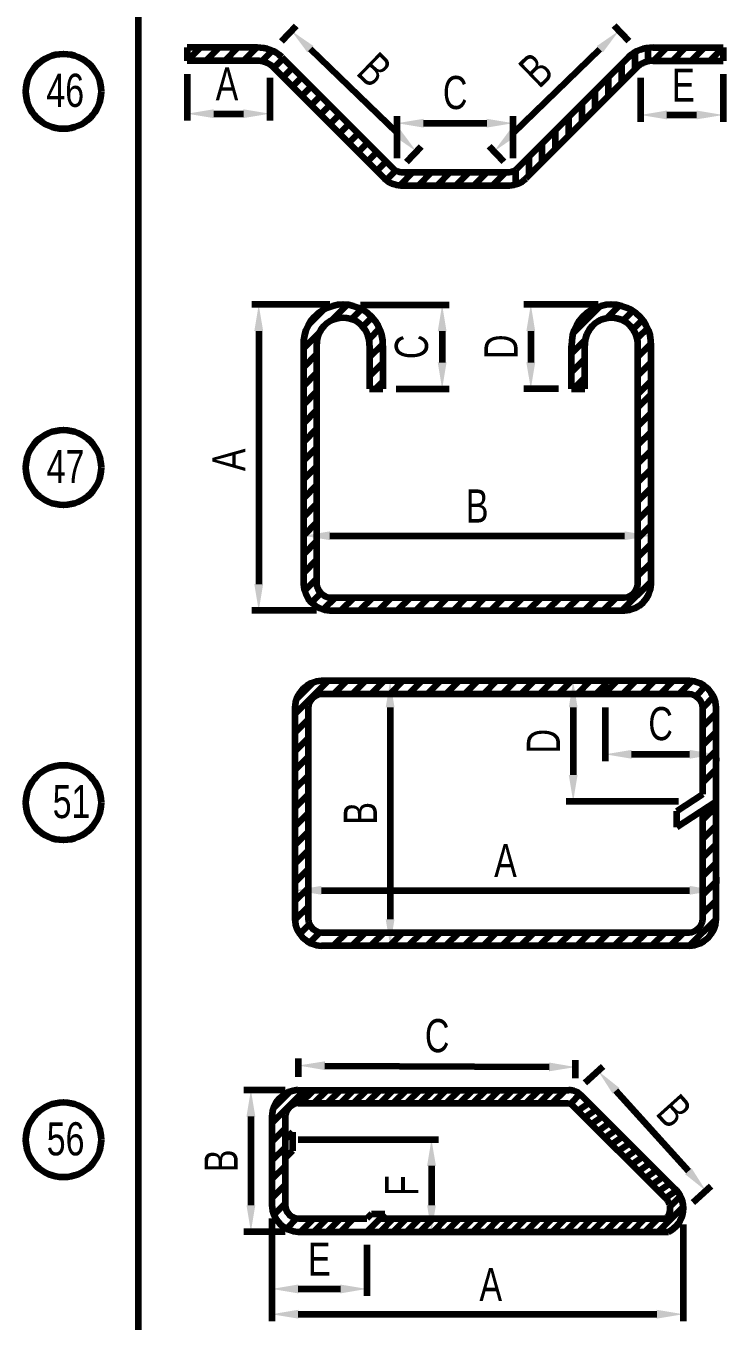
# Model space of a CAD drawing. Header units: millimetres. Extents: x 87961 to 634375, y 789523 to 1897921.
# Drawn here: x 103249 to 104565, y 1042629 to 1045076 of the extents above; entities that cross this region are included whole.
import ezdxf

# ---------------------------------------------------------------- set-up
doc = ezdxf.new("R2010")
doc.units = ezdxf.units.MM
doc.header["$LTSCALE"] = 30
doc.layers.add('DDIMS', color=2, linetype='Continuous', lineweight=100)
doc.layers.add('Shape code 1', color=7, linetype='Continuous', lineweight=211)
doc.styles.add('DM25', font='swisscl.ttf', dxfattribs={"height": 62.5})
doc.dimstyles.new('DM25', dxfattribs={"dimtxt": 62.5, "dimasz": 50, "dimexe": 13, "dimexo": 25, "dimgap": 25, "dimtad": 1, "dimdec": 0, "dimzin": 0, "dimdsep": 46, "dimtxsty": 'DM25', "dimcen": 25, "dimclrd": 3, "dimclre": 3, "dimclrt": 1, "dimadec": 0, "dimazin": 0, "dimtfac": 0.02, "dimtdec": 0, "dimtmove": 0, "dimatfit": 3, "dimfxl": 0, "dimtolj": 1, "dimtzin": 0, "dimlwd": -1, "dimlwe": -1, "dimarcsym": 0})

# ---------------------------------------------------------------- blocks, each defined once
blk = doc.blocks.new('*D260')
at = {"layer": 'DDIMS', "color": 3, "transparency": 16777216}
for p, q in [((103911.6, 1043838.5), (103923.6, 1043838.5)), ((103936.6, 1043788.5), (103936.6, 1043388.5)), ((103911.6, 1043338.5), (103923.6, 1043338.5))]:
    blk.add_line(p, q, dxfattribs=at)
for points in [[(103928.3, 1043788.5), (103944.9, 1043788.5), (103936.6, 1043838.5)], [(103928.3, 1043388.5), (103944.9, 1043388.5), (103936.6, 1043338.5)]]:
    blk.add_solid(points, dxfattribs=at)
at = {"layer": 'Defpoints', "color": 0, "transparency": 16777216}
for p in [(103936.6, 1043838.5), (103936.6, 1043338.5), (103936.6, 1043338.5)]:
    blk.add_point(p, dxfattribs=at)
at = {"layer": 'DDIMS', "color": 1, "transparency": 16777216, "insert": (103880.4, 1043588.5), "char_height": 62.5, "width": 61.24, "attachment_point": 5, "rotation": 90, "style": 'DM25'}
blk.add_mtext('\\A1;B', dxfattribs=at)
blk = doc.blocks.new('*D275')
at = {"layer": 'DDIMS', "color": 3, "transparency": 16777216}
for p, q in [((103553.7, 1044985), (103553.7, 1044897)), ((103709.6, 1044977.8), (103709.6, 1044897)), ((103603.7, 1044910), (103659.6, 1044910))]:
    blk.add_line(p, q, dxfattribs=at)
for points in [[(103603.7, 1044918.4), (103603.7, 1044901.7), (103553.7, 1044910)], [(103659.6, 1044918.4), (103659.6, 1044901.7), (103709.6, 1044910)]]:
    blk.add_solid(points, dxfattribs=at)
at = {"layer": 'Defpoints', "color": 0, "transparency": 16777216}
for p in [(103553.7, 1045010), (103709.6, 1045002.8), (103709.6, 1044910)]:
    blk.add_point(p, dxfattribs=at)
at = {"layer": 'DDIMS', "color": 1, "transparency": 16777216, "insert": (103628.7, 1044966.3), "char_height": 62.5, "attachment_point": 5, "style": 'DM25'}
blk.add_mtext('\\A1;A', dxfattribs=at)
blk = doc.blocks.new('*D276')
at = {"layer": 'DDIMS', "color": 3, "transparency": 16777216}
for p, q in [((104565.1, 1044985), (104565.1, 1044894.6)), ((104409.2, 1044977.8), (104409.2, 1044894.6)), ((104459.2, 1044907.6), (104515.1, 1044907.6))]:
    blk.add_line(p, q, dxfattribs=at)
for points in [[(104459.2, 1044916), (104459.2, 1044899.3), (104409.2, 1044907.6)], [(104515.1, 1044916), (104515.1, 1044899.3), (104565.1, 1044907.6)]]:
    blk.add_solid(points, dxfattribs=at)
at = {"layer": 'Defpoints', "color": 0, "transparency": 16777216}
for p in [(104565.1, 1045010), (104409.2, 1045002.8), (104565.1, 1044907.6)]:
    blk.add_point(p, dxfattribs=at)
at = {"layer": 'DDIMS', "color": 1, "transparency": 16777216, "insert": (104490.1, 1044963.9), "char_height": 62.5, "attachment_point": 5, "style": 'DM25'}
blk.add_mtext('\\A1;E', dxfattribs=at)
blk = doc.blocks.new('*D277')
at = {"layer": 'DDIMS', "color": 3, "transparency": 16777216}
for p, q in [((104387.5, 1045046.9), (104359.5, 1045075.9)), ((104168.6, 1044873.5), (104332.5, 1045031.8)), ((104151.5, 1044819.1), (104123.6, 1044848.1))]:
    blk.add_line(p, q, dxfattribs=at)
for points in [[(104326.8, 1045037.8), (104338.3, 1045025.8), (104368.5, 1045066.5)], [(104162.8, 1044879.5), (104174.4, 1044867.5), (104132.6, 1044838.7)]]:
    blk.add_solid(points, dxfattribs=at)
at = {"layer": 'Defpoints', "color": 0, "transparency": 16777216}
for p in [(104368.5, 1045066.5), (104404.8, 1045028.9), (104168.9, 1044801.1)]:
    blk.add_point(p, dxfattribs=at)
at = {"layer": 'DDIMS', "color": 1, "transparency": 16777216, "insert": (104211.5, 1044993.1), "char_height": 62.5, "attachment_point": 5, "rotation": 43.9919, "style": 'DM25'}
blk.add_mtext('\\A1;B', dxfattribs=at)
blk = doc.blocks.new('*D278')
at = {"layer": 'DDIMS', "color": 3, "transparency": 16777216}
for p, q in [((103949.9, 1044826.1), (103949.9, 1044905.1)), ((103999.9, 1044892.1), (104118.9, 1044892.1)), ((104168.9, 1044826.1), (104168.9, 1044905.1))]:
    blk.add_line(p, q, dxfattribs=at)
for points in [[(103999.9, 1044900.4), (103999.9, 1044883.7), (103949.9, 1044892.1)], [(104118.9, 1044900.4), (104118.9, 1044883.7), (104168.9, 1044892.1)]]:
    blk.add_solid(points, dxfattribs=at)
at = {"layer": 'Defpoints', "color": 0, "transparency": 16777216}
for p in [(104168.9, 1044892.1), (103949.9, 1044801.1), (104168.9, 1044801.1)]:
    blk.add_point(p, dxfattribs=at)
at = {"layer": 'DDIMS', "color": 1, "transparency": 16777216, "insert": (104059.4, 1044949.6), "char_height": 62.5, "attachment_point": 5, "style": 'DM25'}
blk.add_mtext('\\A1;C', dxfattribs=at)
blk = doc.blocks.new('*D261')
at = {"layer": 'DDIMS', "color": 3, "transparency": 16777216}
for p, q in [((103756.9, 1043468), (103756.9, 1043456)), ((104551.9, 1043468), (104551.9, 1043456)), ((103806.9, 1043443), (104501.9, 1043443))]:
    blk.add_line(p, q, dxfattribs=at)
for points in [[(103806.9, 1043451.4), (103806.9, 1043434.7), (103756.9, 1043443)], [(104501.9, 1043451.4), (104501.9, 1043434.7), (104551.9, 1043443)]]:
    blk.add_solid(points, dxfattribs=at)
at = {"layer": 'Defpoints', "color": 0, "transparency": 16777216}
for p in [(103756.9, 1043443), (104551.9, 1043443), (104551.9, 1043443)]:
    blk.add_point(p, dxfattribs=at)
at = {"layer": 'DDIMS', "color": 1, "transparency": 16777216, "insert": (104154.4, 1043499.3), "char_height": 62.5, "width": 65.67, "attachment_point": 5, "style": 'DM25'}
blk.add_mtext('\\A1;A', dxfattribs=at)
blk = doc.blocks.new('*D240')
at = {"layer": 'DDIMS', "color": 3, "transparency": 16777216}
for p, q in [((103731.4, 1045046.9), (103759.3, 1045075.9)), ((103950.3, 1044873.5), (103786.3, 1045031.8)), ((103967.3, 1044819.1), (103995.3, 1044848.1))]:
    blk.add_line(p, q, dxfattribs=at)
for points in [[(103792.1, 1045037.8), (103780.5, 1045025.8), (103750.3, 1045066.5)], [(103956, 1044879.5), (103944.5, 1044867.5), (103986.2, 1044838.7)]]:
    blk.add_solid(points, dxfattribs=at)
at = {"layer": 'Defpoints', "color": 0, "transparency": 16777216}
for p in [(103750.3, 1045066.5), (103714, 1045028.9), (103949.9, 1044801.1)]:
    blk.add_point(p, dxfattribs=at)
at = {"layer": 'DDIMS', "color": 1, "transparency": 16777216, "insert": (103907.3, 1044993.1), "char_height": 62.5, "attachment_point": 5, "rotation": 316.0081, "style": 'DM25'}
blk.add_mtext('\\A1;B', dxfattribs=at)
blk = doc.blocks.new('*D255')
at = {"layer": 'DDIMS', "color": 3, "transparency": 16777216}
for p, q in [((103822.9, 1044549.4), (103675.6, 1044549.4)), ((103688.6, 1044499.4), (103688.6, 1044021.4)), ((103797.9, 1043971.4), (103675.6, 1043971.4))]:
    blk.add_line(p, q, dxfattribs=at)
for points in [[(103680.3, 1044499.4), (103697, 1044499.4), (103688.6, 1044549.4)], [(103680.3, 1044021.4), (103697, 1044021.4), (103688.6, 1043971.4)]]:
    blk.add_solid(points, dxfattribs=at)
at = {"layer": 'Defpoints', "color": 0, "transparency": 16777216}
for p in [(103847.9, 1044549.4), (103688.6, 1043971.4), (103822.9, 1043971.4)]:
    blk.add_point(p, dxfattribs=at)
at = {"layer": 'DDIMS', "color": 1, "transparency": 16777216, "insert": (103632.4, 1044256.2), "char_height": 62.5, "width": 32.888, "attachment_point": 5, "rotation": 90, "style": 'DM25'}
blk.add_mtext('\\A1;A', dxfattribs=at)
blk = doc.blocks.new('*D256')
at = {"layer": 'DDIMS', "color": 3, "transparency": 16777216}
for p, q in [((103773, 1044137.8), (103773, 1044125.8)), ((104429.2, 1044101.1), (104429.2, 1044125.8)), ((103823, 1044112.8), (104379.2, 1044112.8))]:
    blk.add_line(p, q, dxfattribs=at)
for points in [[(103823, 1044121.1), (103823, 1044104.5), (103773, 1044112.8)], [(104379.2, 1044121.1), (104379.2, 1044104.5), (104429.2, 1044112.8)]]:
    blk.add_solid(points, dxfattribs=at)
at = {"layer": 'Defpoints', "color": 0, "transparency": 16777216}
for p in [(103773, 1044112.8), (104429.2, 1044112.8), (104429.2, 1044076.1)]:
    blk.add_point(p, dxfattribs=at)
at = {"layer": 'DDIMS', "color": 1, "transparency": 16777216, "insert": (104101, 1044169), "char_height": 62.5, "attachment_point": 5, "style": 'DM25'}
blk.add_mtext('\\A1;B', dxfattribs=at)
blk = doc.blocks.new('*D348')
at = {"layer": 'DDIMS', "color": 3, "transparency": 16777216}
for p, q in [((103880.6, 1044549), (104047.8, 1044549)), ((104034.8, 1044499), (104034.8, 1044440.2)), ((103947.9, 1044390.2), (104047.8, 1044390.2))]:
    blk.add_line(p, q, dxfattribs=at)
for points in [[(104026.5, 1044499), (104043.2, 1044499), (104034.8, 1044549)], [(104026.5, 1044440.2), (104043.2, 1044440.2), (104034.8, 1044390.2)]]:
    blk.add_solid(points, dxfattribs=at)
at = {"layer": 'Defpoints', "color": 0, "transparency": 16777216}
for p in [(103855.6, 1044549), (103922.9, 1044390.2), (104034.8, 1044390.2)]:
    blk.add_point(p, dxfattribs=at)
at = {"layer": 'DDIMS', "color": 1, "transparency": 16777216, "insert": (103977.3, 1044469.6), "char_height": 62.5, "attachment_point": 5, "rotation": 90, "style": 'DM25'}
blk.add_mtext('\\A1;C', dxfattribs=at)
blk = doc.blocks.new('*D349')
at = {"layer": 'DDIMS', "color": 3, "transparency": 16777216}
for p, q in [((104329.2, 1044549.4), (104189.2, 1044549.4)), ((104202.2, 1044499.4), (104202.2, 1044440.2)), ((104254.2, 1044390.2), (104189.2, 1044390.2))]:
    blk.add_line(p, q, dxfattribs=at)
for points in [[(104193.8, 1044499.4), (104210.5, 1044499.4), (104202.2, 1044549.4)], [(104193.8, 1044440.2), (104210.5, 1044440.2), (104202.2, 1044390.2)]]:
    blk.add_solid(points, dxfattribs=at)
at = {"layer": 'Defpoints', "color": 0, "transparency": 16777216}
for p in [(104354.2, 1044549.4), (104202.2, 1044390.2), (104279.2, 1044390.2)]:
    blk.add_point(p, dxfattribs=at)
at = {"layer": 'DDIMS', "color": 1, "transparency": 16777216, "insert": (104145.9, 1044469.8), "char_height": 62.5, "attachment_point": 5, "rotation": 90, "style": 'DM25'}
blk.add_mtext('\\A1;D', dxfattribs=at)
blk = doc.blocks.new('*D350')
at = {"layer": 'DDIMS', "color": 3, "transparency": 16777216}
for p, q in [((104342.5, 1043788.5), (104342.5, 1043687)), ((104392.5, 1043700), (104501.9, 1043700)), ((104551.9, 1043693.6), (104551.9, 1043687))]:
    blk.add_line(p, q, dxfattribs=at)
for points in [[(104392.5, 1043708.3), (104392.5, 1043691.6), (104342.5, 1043700)], [(104501.9, 1043708.3), (104501.9, 1043691.6), (104551.9, 1043700)]]:
    blk.add_solid(points, dxfattribs=at)
at = {"layer": 'Defpoints', "color": 0, "transparency": 16777216}
for p in [(104342.5, 1043813.5), (104551.9, 1043718.6), (104551.9, 1043700)]:
    blk.add_point(p, dxfattribs=at)
at = {"layer": 'DDIMS', "color": 1, "transparency": 16777216, "insert": (104447.2, 1043757.5), "char_height": 62.5, "attachment_point": 5, "style": 'DM25'}
blk.add_mtext('\\A1;C', dxfattribs=at)
blk = doc.blocks.new('*D351')
at = {"layer": 'DDIMS', "color": 3, "transparency": 16777216}
for p, q in [((104304.1, 1043838.5), (104295.2, 1043838.5)), ((104282.2, 1043788.5), (104282.2, 1043661)), ((104481.3, 1043611), (104269.2, 1043611))]:
    blk.add_line(p, q, dxfattribs=at)
for points in [[(104273.9, 1043788.5), (104290.5, 1043788.5), (104282.2, 1043838.5)], [(104273.9, 1043661), (104290.5, 1043661), (104282.2, 1043611)]]:
    blk.add_solid(points, dxfattribs=at)
at = {"layer": 'Defpoints', "color": 0, "transparency": 16777216}
for p in [(104279.1, 1043838.5), (104282.2, 1043611), (104506.3, 1043611)]:
    blk.add_point(p, dxfattribs=at)
at = {"layer": 'DDIMS', "color": 1, "transparency": 16777216, "insert": (104225.9, 1043724.7), "char_height": 62.5, "attachment_point": 5, "rotation": 90, "style": 'DM25'}
blk.add_mtext('\\A1;D', dxfattribs=at)
blk = doc.blocks.new('*D352')
at = {"layer": 'DDIMS', "color": 3, "transparency": 16777216}
for p, q in [((103713.3, 1042823.2), (103713.3, 1042629.3)), ((104489.9, 1042811.5), (104489.9, 1042629.3)), ((103763.3, 1042642.3), (104439.9, 1042642.3))]:
    blk.add_line(p, q, dxfattribs=at)
for points in [[(103763.3, 1042650.7), (103763.3, 1042634), (103713.3, 1042642.3)], [(104439.9, 1042650.7), (104439.9, 1042634), (104489.9, 1042642.3)]]:
    blk.add_solid(points, dxfattribs=at)
at = {"layer": 'Defpoints', "color": 0, "transparency": 16777216}
for p in [(103713.3, 1042848.2), (104489.9, 1042836.5), (104489.9, 1042642.3)]:
    blk.add_point(p, dxfattribs=at)
at = {"layer": 'DDIMS', "color": 1, "transparency": 16777216, "insert": (104126.6, 1042698.6), "char_height": 62.5, "width": 46.484, "attachment_point": 5, "style": 'DM25'}
blk.add_mtext('\\A1;A', dxfattribs=at)
blk = doc.blocks.new('*D353')
at = {"layer": 'DDIMS', "color": 3, "transparency": 16777216}
for p, q in [((104304.9, 1043079.6), (104339.1, 1043110.3)), ((104499.6, 1042912.4), (104362.9, 1043064.4)), ((104508.5, 1042853.2), (104542.7, 1042883.9))]:
    blk.add_line(p, q, dxfattribs=at)
for points in [[(104369.1, 1043070), (104356.7, 1043058.9), (104329.4, 1043101.6)], [(104505.8, 1042917.9), (104493.4, 1042906.8), (104533, 1042875.2)]]:
    blk.add_solid(points, dxfattribs=at)
at = {"layer": 'Defpoints', "color": 0, "transparency": 16777216}
for p in [(104329.4, 1043101.6), (104286.4, 1043062.9), (104489.9, 1042836.5)]:
    blk.add_point(p, dxfattribs=at)
at = {"layer": 'DDIMS', "color": 1, "transparency": 16777216, "insert": (104473, 1043026), "char_height": 62.5, "attachment_point": 5, "rotation": 311.9584, "style": 'DM25'}
blk.add_mtext('\\A1;B', dxfattribs=at)
blk = doc.blocks.new('*D354')
at = {"layer": 'DDIMS', "color": 3, "transparency": 16777216}
for p, q in [((103763.4, 1043090.8), (103763.6, 1043125.1)), ((104286.5, 1043087.9), (104286.7, 1043122.2)), ((103813.5, 1043111.8), (104236.6, 1043109.5))]:
    blk.add_line(p, q, dxfattribs=at)
for points in [[(103813.6, 1043120.1), (103813.5, 1043103.5), (103763.5, 1043112.1)], [(104236.7, 1043117.8), (104236.6, 1043101.1), (104286.6, 1043109.2)]]:
    blk.add_solid(points, dxfattribs=at)
at = {"layer": 'Defpoints', "color": 0, "transparency": 16777216}
for p in [(104286.6, 1043109.2), (103763.3, 1043065.8), (104286.4, 1043062.9)]:
    blk.add_point(p, dxfattribs=at)
at = {"layer": 'DDIMS', "color": 1, "transparency": 16777216, "insert": (104025.4, 1043168.1), "char_height": 62.5, "attachment_point": 5, "rotation": 359.6807, "style": 'DM25'}
blk.add_mtext('\\A1;C', dxfattribs=at)
blk = doc.blocks.new('*D355')
at = {"layer": 'DDIMS', "color": 3, "transparency": 16777216}
for p, q in [((103713.3, 1042823.2), (103713.3, 1042677.1)), ((103892.7, 1042773.2), (103892.7, 1042677.1)), ((103763.3, 1042690.1), (103842.7, 1042690.1))]:
    blk.add_line(p, q, dxfattribs=at)
for points in [[(103763.3, 1042698.4), (103763.3, 1042681.7), (103713.3, 1042690.1)], [(103842.7, 1042698.4), (103842.7, 1042681.7), (103892.7, 1042690.1)]]:
    blk.add_solid(points, dxfattribs=at)
at = {"layer": 'Defpoints', "color": 0, "transparency": 16777216}
for p in [(103713.3, 1042848.2), (103892.7, 1042798.2), (103892.7, 1042690.1)]:
    blk.add_point(p, dxfattribs=at)
at = {"layer": 'DDIMS', "color": 1, "transparency": 16777216, "insert": (103803, 1042746.3), "char_height": 62.5, "attachment_point": 5, "style": 'DM25'}
blk.add_mtext('\\A1;E', dxfattribs=at)
blk = doc.blocks.new('*D356')
at = {"layer": 'DDIMS', "color": 3, "transparency": 16777216}
for p, q in [((103763.3, 1042972.4), (104027.7, 1042972.4)), ((104014.7, 1042922.4), (104014.7, 1042848.2)), ((104003.9, 1042798.2), (104027.7, 1042798.2))]:
    blk.add_line(p, q, dxfattribs=at)
for points in [[(104006.4, 1042922.4), (104023.1, 1042922.4), (104014.7, 1042972.4)], [(104006.4, 1042848.2), (104023.1, 1042848.2), (104014.7, 1042798.2)]]:
    blk.add_solid(points, dxfattribs=at)
at = {"layer": 'Defpoints', "color": 0, "transparency": 16777216}
for p in [(103738.3, 1042972.4), (103978.9, 1042798.2), (104014.7, 1042798.2)]:
    blk.add_point(p, dxfattribs=at)
at = {"layer": 'DDIMS', "color": 1, "transparency": 16777216, "insert": (103958.5, 1042885.3), "char_height": 62.5, "attachment_point": 5, "rotation": 90, "style": 'DM25'}
blk.add_mtext('\\A1;F', dxfattribs=at)
blk = doc.blocks.new('*D357')
at = {"layer": 'DDIMS', "color": 3, "transparency": 16777216}
for p, q in [((103738.3, 1043065.8), (103660.8, 1043065.8)), ((103673.8, 1043015.8), (103673.8, 1042848.2)), ((103738.3, 1042798.2), (103660.8, 1042798.2))]:
    blk.add_line(p, q, dxfattribs=at)
for points in [[(103665.5, 1043015.8), (103682.2, 1043015.8), (103673.8, 1043065.8)], [(103665.5, 1042848.2), (103682.2, 1042848.2), (103673.8, 1042798.2)]]:
    blk.add_solid(points, dxfattribs=at)
at = {"layer": 'Defpoints', "color": 0, "transparency": 16777216}
for p in [(103763.3, 1043065.8), (103673.8, 1042798.2), (103763.3, 1042798.2)]:
    blk.add_point(p, dxfattribs=at)
at = {"layer": 'DDIMS', "color": 1, "transparency": 16777216, "insert": (103617.6, 1042932), "char_height": 62.5, "attachment_point": 5, "rotation": 90, "style": 'DM25'}
blk.add_mtext('\\A1;B', dxfattribs=at)

msp = doc.modelspace()

# ---------------------------------------------------------------- linework, layer by layer
at = {"layer": 'DDIMS'}
msp.add_xline((103461.8, 1057981.4), (0, 1), dxfattribs=at)
for centre in [(103320.1, 1044952.2), (103320.1, 1044241.7), (103320.1, 1043608.8), (103320.1, 1042971.8)]:
    msp.add_circle(centre, 70.9, dxfattribs=at)
at = {"layer": 'Shape code 1'}
for p, q in [((103686.1, 1045035), (103553.7, 1045035)), ((103553.7, 1045035), (103553.7, 1045010)), ((103578.7, 1045035), (103553.7, 1045010)), ((103614, 1045035), (103589, 1045010)), ((103649.4, 1045035), (103624.4, 1045010)), ((103684.8, 1045035), (103659.8, 1045010)), ((104423.3, 1045034.3), (104423.3, 1045008.9)), ((104432.7, 1045035), (104565.1, 1045035)), ((104459.1, 1045035), (104434.1, 1045010)), ((104494.4, 1045035), (104469.4, 1045010)), ((104529.8, 1045035), (104504.8, 1045010)), ((104565.1, 1045035), (104540.1, 1045010)), ((104565.1, 1045035), (104565.1, 1045010)), ((103686.1, 1045010), (103553.7, 1045010)), ((103714, 1045028.9), (103694.3, 1045009.1)), ((103734.8, 1045014.2), (103717.1, 1044996.6)), ((103732.1, 1045016.9), (103943.7, 1044805.3)), ((104386.7, 1045016.9), (104175.2, 1044805.3)), ((104398.3, 1045025.5), (104398.3, 1044993.2)), ((104432.7, 1045010), (104565.1, 1045010)), ((103714.4, 1044999.2), (103926, 1044787.7)), ((103752.4, 1044996.6), (103734.8, 1044978.9)), ((104404.4, 1044999.2), (104192.8, 1044787.7)), ((104373.3, 1045003.5), (104373.3, 1044968.2)), ((103770.1, 1044978.9), (103752.4, 1044961.2)), ((103787.8, 1044961.2), (103770.1, 1044943.5)), ((104348.3, 1044978.5), (104348.3, 1044943.2)), ((103805.5, 1044943.5), (103787.8, 1044925.9)), ((104323.3, 1044953.5), (104323.3, 1044918.2)), ((103823.1, 1044925.9), (103805.5, 1044908.2)), ((103840.8, 1044908.2), (103823.1, 1044890.5)), ((104298.3, 1044928.5), (104298.3, 1044893.2)), ((103858.5, 1044890.5), (103840.8, 1044872.8)), ((104273.3, 1044903.5), (104273.3, 1044868.2)), ((103876.2, 1044872.8), (103858.5, 1044855.1)), ((104248.3, 1044878.5), (104248.3, 1044843.2)), ((103893.9, 1044855.1), (103876.2, 1044837.5)), ((103911.5, 1044837.5), (103893.9, 1044819.8)), ((104223.3, 1044853.5), (104223.3, 1044818.2)), ((103929.2, 1044819.8), (103911.5, 1044802.1)), ((104198.3, 1044828.5), (104198.3, 1044793.2)), ((103946.9, 1044802.1), (103929.2, 1044784.4)), ((103979.6, 1044799.5), (103954.7, 1044774.6)), ((103956.6, 1044799.5), (104162.2, 1044799.5)), ((104015, 1044799.5), (103990, 1044774.5)), ((104050.3, 1044799.5), (104025.3, 1044774.5)), ((104085.7, 1044799.5), (104060.7, 1044774.5)), ((104119.7, 1044799.4), (104094.7, 1044774.4)), ((104155, 1044799.4), (104130, 1044774.4)), ((104173.3, 1044803.7), (104173.3, 1044776)), ((103956.6, 1044774.5), (104162.2, 1044774.5)), ((103855.6, 1044549), (103826, 1044519.3)), ((103882.8, 1044540.8), (103863.8, 1044521.8)), ((104332.9, 1044546.3), (104282.2, 1044495.7)), ((104369.7, 1044547.8), (104345.6, 1044523.7)), ((103811, 1044539.7), (103782.6, 1044511.3)), ((103902.8, 1044525.5), (103885.2, 1044507.8)), ((104394.8, 1044537.5), (104376.5, 1044519.2)), ((104413.3, 1044520.6), (104395.4, 1044502.8)), ((103802.9, 1044496.3), (103772.9, 1044466.3)), ((103916.8, 1044504.1), (103897, 1044484.3)), ((104422.8, 1044504.9), (104404.2, 1044486.4)), ((103923, 1044474.9), (103897.9, 1044449.9)), ((104304.9, 1044483), (104279.2, 1044457.3)), ((104429.2, 1044476), (104404.2, 1044451)), ((103797.9, 1044455.9), (103772.9, 1044430.9)), ((104304.2, 1044446.9), (104279.2, 1044421.9)), ((103797.9, 1044420.5), (103772.9, 1044395.5)), ((103922.9, 1044439.5), (103897.9, 1044414.5)), ((104429.2, 1044440.7), (104404.2, 1044415.7)), ((103922.9, 1044404.1), (103908.9, 1044390.2)), ((104304.2, 1044411.5), (104282.8, 1044390.2)), ((104429.2, 1044405.3), (104404.2, 1044380.3)), ((103797.9, 1044385.2), (103772.9, 1044360.2)), ((103897.9, 1044390.2), (103922.9, 1044390.2)), ((104279.2, 1044390.2), (104304.2, 1044390.2)), ((104429.2, 1044380.1), (104404.2, 1044355.1)), ((103797.9, 1044349.8), (103772.9, 1044324.8)), ((104429.2, 1044344.8), (104404.2, 1044319.8)), ((103797.9, 1044314.5), (103772.9, 1044289.5)), ((104429.2, 1044309.4), (104404.2, 1044284.4)), ((103797.9, 1044279.1), (103773, 1044254.2)), ((104429.2, 1044274), (104404.2, 1044249)), ((103797.9, 1044243.8), (103772.9, 1044218.8)), ((104429.2, 1044238.7), (104404.2, 1044213.7)), ((103797.9, 1044208.4), (103772.9, 1044183.4)), ((104429.2, 1044203.3), (104404.2, 1044178.3)), ((103797.9, 1044173.1), (103772.9, 1044148.1)), ((104429.2, 1044168), (104404.2, 1044143)), ((103797.9, 1044137.7), (103773, 1044112.8)), ((104429.2, 1044132.6), (104404.2, 1044107.6)), ((103797.9, 1044102.3), (103772.9, 1044077.3)), ((104429.2, 1044097.3), (104404.2, 1044072.3)), ((103797.9, 1044067), (103772.9, 1044042)), ((104429.2, 1044061.9), (104404.2, 1044036.9)), ((103797.9, 1044031.6), (103774.9, 1044008.7)), ((103805.8, 1044004.2), (103788.1, 1043986.5)), ((104429.2, 1044026.6), (104374.1, 1043971.4)), ((103833.3, 1043996.3), (103810.3, 1043973.3)), ((103868.7, 1043996.4), (103843.7, 1043971.4)), ((103904.1, 1043996.4), (103879.1, 1043971.4)), ((103939.4, 1043996.4), (103914.4, 1043971.4)), ((103974.8, 1043996.4), (103949.8, 1043971.4)), ((104010.3, 1043996.5), (103985.3, 1043971.5)), ((104045.6, 1043996.5), (104020.6, 1043971.5)), ((104081, 1043996.5), (104056, 1043971.5)), ((104116.3, 1043996.5), (104091.3, 1043971.5)), ((104151.6, 1043996.4), (104126.7, 1043971.5)), ((104186.9, 1043996.4), (104162, 1043971.5)), ((104222.3, 1043996.4), (104197.4, 1043971.5)), ((104257.6, 1043996.4), (104232.7, 1043971.5)), ((104293, 1043996.4), (104268, 1043971.4)), ((104328.3, 1043996.4), (104303.3, 1043971.4)), ((104363.7, 1043996.4), (104338.7, 1043971.4)), ((103819.5, 1043838.5), (103756.9, 1043775.9)), ((103791.1, 1043835.4), (103760, 1043804.3)), ((103854.8, 1043838.5), (103829.8, 1043813.5)), ((103890.2, 1043838.5), (103865.2, 1043813.5)), ((103925.5, 1043838.5), (103900.5, 1043813.5)), ((103960.9, 1043838.5), (103935.9, 1043813.5)), ((103996.2, 1043838.5), (103971.2, 1043813.5)), ((104031.6, 1043838.5), (104006.6, 1043813.5)), ((104067, 1043838.5), (104042, 1043813.5)), ((104102.3, 1043838.5), (104077.3, 1043813.5)), ((104137.7, 1043838.5), (104112.7, 1043813.5)), ((104173, 1043838.5), (104148, 1043813.5)), ((104208.4, 1043838.5), (104183.4, 1043813.5)), ((104243.7, 1043838.5), (104218.7, 1043813.5)), ((104279.1, 1043838.5), (104254.1, 1043813.5)), ((104314.4, 1043838.5), (104289.4, 1043813.5)), ((104342.5, 1043831.1), (104324.8, 1043813.5)), ((104342.5, 1043838.5), (104342.5, 1043813.5)), ((104365.2, 1043838.5), (104342.5, 1043815.8)), ((104400.5, 1043838.5), (104375.5, 1043813.5)), ((104435.9, 1043838.5), (104410.9, 1043813.5)), ((104471.2, 1043838.5), (104446.2, 1043813.5)), ((104506.3, 1043838.1), (104481.6, 1043813.5)), ((103837.1, 1043820.8), (103829.8, 1043813.5)), ((104531.4, 1043828), (104513.4, 1043810)), ((104547.2, 1043808.3), (104526.9, 1043788)), ((103781.9, 1043765.6), (103756.9, 1043740.6)), ((104551.9, 1043777.7), (104526.9, 1043752.7)), ((104551.9, 1043742.3), (104526.9, 1043717.3)), ((103781.9, 1043730.2), (103756.9, 1043705.2)), ((103781.9, 1043694.9), (103756.9, 1043669.9)), ((104551.9, 1043707), (104526.9, 1043682)), ((104551.9, 1043671.6), (104526.9, 1043646.6)), ((103781.9, 1043659.5), (103756.9, 1043634.5)), ((103781.9, 1043624.1), (103756.9, 1043599.1)), ((104526.9, 1043624.5), (104478.1, 1043592.5)), ((104551.9, 1043611), (104478.1, 1043562.6)), ((103781.9, 1043588.8), (103756.9, 1043563.8)), ((104478.1, 1043562.6), (104478.1, 1043592.5)), ((104551.9, 1043600.9), (104526.9, 1043575.9)), ((104551.9, 1043565.5), (104526.9, 1043540.5)), ((103781.9, 1043553.4), (103756.9, 1043528.4)), ((103781.9, 1043518.1), (103756.9, 1043493.1)), ((104551.9, 1043530.2), (104526.9, 1043505.2)), ((104551.9, 1043494.8), (104526.9, 1043469.8)), ((103781.9, 1043482.7), (103756.9, 1043457.7)), ((103781.9, 1043447.4), (103756.9, 1043422.4)), ((104551.9, 1043459.5), (104526.9, 1043434.5)), ((104551.9, 1043424.1), (104526.9, 1043399.1)), ((103781.9, 1043412), (103756.9, 1043387)), ((103784.3, 1043379.1), (103766.1, 1043360.8)), ((104551.9, 1043388.8), (104501.6, 1043338.5)), ((103804.4, 1043363.8), (103784.9, 1043344.2)), ((103854.8, 1043363.5), (103829.8, 1043338.5)), ((103837.1, 1043345.8), (103829.8, 1043338.5)), ((103890.2, 1043363.5), (103865.2, 1043338.5)), ((103925.5, 1043363.5), (103900.5, 1043338.5)), ((103960.9, 1043363.5), (103935.9, 1043338.5)), ((103996.2, 1043363.5), (103971.2, 1043338.5)), ((104031.6, 1043363.5), (104006.6, 1043338.5)), ((104067, 1043363.5), (104042, 1043338.5)), ((104102.3, 1043363.5), (104077.3, 1043338.5)), ((104137.7, 1043363.5), (104112.7, 1043338.5)), ((104173, 1043363.5), (104148, 1043338.5)), ((104208.4, 1043363.5), (104183.4, 1043338.5)), ((104243.7, 1043363.5), (104218.7, 1043338.5)), ((104279.1, 1043363.5), (104254.1, 1043338.5)), ((104314.4, 1043363.5), (104289.4, 1043338.5)), ((104349.8, 1043363.5), (104324.8, 1043338.5)), ((104385.1, 1043363.5), (104360.1, 1043338.5)), ((104420.5, 1043363.5), (104395.5, 1043338.5)), ((104455.9, 1043363.5), (104430.9, 1043338.5)), ((104491.2, 1043363.5), (104466.2, 1043338.5)), ((103775.8, 1043065.8), (103713.3, 1043003.2)), ((103747.4, 1043062.7), (103716.3, 1043031.7)), ((103763.3, 1043065.8), (104274.1, 1043065.8)), ((103792.7, 1043065.8), (103767.7, 1043040.8)), ((103817.7, 1043065.8), (103792.7, 1043040.8)), ((103842.7, 1043065.8), (103817.7, 1043040.8)), ((103867.7, 1043065.8), (103842.7, 1043040.8)), ((103892.7, 1043065.8), (103867.7, 1043040.8)), ((103917.7, 1043065.8), (103892.7, 1043040.8)), ((103942.7, 1043065.8), (103917.7, 1043040.8)), ((103967.7, 1043065.8), (103942.7, 1043040.8)), ((103992.7, 1043065.8), (103967.7, 1043040.8)), ((104017.7, 1043065.8), (103992.7, 1043040.8)), ((104042.7, 1043065.8), (104017.7, 1043040.8)), ((104067.7, 1043065.8), (104042.7, 1043040.8)), ((104092.7, 1043065.8), (104067.7, 1043040.8)), ((104117.7, 1043065.8), (104092.7, 1043040.8)), ((104142.7, 1043065.8), (104117.7, 1043040.8)), ((104167.7, 1043065.8), (104142.7, 1043040.8)), ((104192.7, 1043065.8), (104167.7, 1043040.8)), ((104217.7, 1043065.8), (104192.7, 1043040.8)), ((104242.7, 1043065.8), (104217.7, 1043040.8)), ((104267.7, 1043065.8), (104242.7, 1043040.8)), ((104295, 1043057.7), (104277, 1043039.7)), ((104472.5, 1042880.5), (104297, 1043056.1)), ((103763.3, 1043040.8), (104273.1, 1043040.8)), ((104454.4, 1042863.3), (104279.8, 1043037.9)), ((104312, 1043041), (104291.2, 1043026.5)), ((104324.7, 1043028.3), (104303.9, 1043013.8)), ((104337.4, 1043015.6), (104316.6, 1043001.1)), ((104350.1, 1043002.9), (104329.3, 1042988.4)), ((103738.3, 1042992.9), (103713.3, 1042967.9)), ((103752.3, 1042986.5), (103738.3, 1042972.4)), ((103752.3, 1042986.5), (103752.3, 1042951.1)), ((104362.8, 1042990.3), (104342, 1042975.7)), ((104375.5, 1042977.6), (104354.7, 1042963)), ((103738.3, 1042957.5), (103713.3, 1042932.5)), ((103752.3, 1042951.1), (103738.3, 1042937.1)), ((104388.2, 1042964.9), (104367.4, 1042950.3)), ((104400.9, 1042952.2), (104380.1, 1042937.6)), ((104413.5, 1042939.5), (104392.8, 1042924.9)), ((104426.2, 1042926.8), (104405.4, 1042912.2)), ((103738.3, 1042922.2), (103713.3, 1042897.2)), ((104438.9, 1042914.1), (104418.1, 1042899.5)), ((104451.6, 1042901.4), (104430.8, 1042886.8)), ((103738.3, 1042886.8), (103713.3, 1042861.8)), ((104464.3, 1042888.7), (104443.5, 1042874.1)), ((104477.2, 1042876.1), (104456.5, 1042861.6)), ((104484.8, 1042865.2), (104465.1, 1042845.5)), ((103738.3, 1042851.5), (103717.1, 1042830.3)), ((103901.6, 1042832), (103892.7, 1042823.2)), ((103901.6, 1042832), (103926.6, 1042832)), ((103926.6, 1042832), (103917.7, 1042823.2)), ((104490.3, 1042845.7), (104442.7, 1042798.2)), ((103760.7, 1042823.5), (103741.2, 1042803.9)), ((103763.8, 1042823.2), (103892.7, 1042823.2)), ((103792.7, 1042823.2), (103767.7, 1042798.2)), ((103817.7, 1042823.2), (103792.7, 1042798.2)), ((103842.7, 1042823.2), (103817.7, 1042798.2)), ((103867.7, 1042823.2), (103842.7, 1042798.2)), ((103917.7, 1042823.2), (103892.7, 1042798.2)), ((103942.7, 1042823.2), (103917.7, 1042798.2)), ((103917.7, 1042823.2), (104457.4, 1042823.2)), ((103967.7, 1042823.2), (103942.7, 1042798.2)), ((103992.7, 1042823.2), (103967.7, 1042798.2)), ((104017.7, 1042823.2), (103992.7, 1042798.2)), ((104042.7, 1042823.2), (104017.7, 1042798.2)), ((104067.7, 1042823.2), (104042.7, 1042798.2)), ((104092.7, 1042823.2), (104067.7, 1042798.2)), ((104117.7, 1042823.2), (104092.7, 1042798.2)), ((104142.7, 1042823.2), (104117.7, 1042798.2)), ((104167.7, 1042823.2), (104142.7, 1042798.2)), ((104192.7, 1042823.2), (104167.7, 1042798.2)), ((104217.7, 1042823.2), (104192.7, 1042798.2)), ((104242.7, 1042823.2), (104217.7, 1042798.2)), ((104267.7, 1042823.2), (104242.7, 1042798.2)), ((104292.7, 1042823.2), (104267.7, 1042798.2)), ((104317.7, 1042823.2), (104292.7, 1042798.2)), ((104342.7, 1042823.2), (104317.7, 1042798.2)), ((104367.7, 1042823.2), (104342.7, 1042798.2)), ((104392.7, 1042823.2), (104367.7, 1042798.2)), ((104417.7, 1042823.2), (104392.7, 1042798.2)), ((104442.7, 1042823.2), (104417.7, 1042798.2)), ((103763.3, 1042798.2), (104462, 1042798.2))]:
    msp.add_line(p, q, dxfattribs=at)
for points in [[(103772.9, 1044471.4), (103772.9, 1044021.4)], [(103797.9, 1044472.4), (103797.9, 1044021.4)], [(103897.9, 1044472.4), (103897.9, 1044390.2)], [(103922.9, 1044471.4), (103922.9, 1044390.2)], [(104279.2, 1044390.2), (104279.2, 1044471.4)], [(104304.2, 1044390.2), (104304.2, 1044472.4)], [(104404.2, 1044021.4), (104404.2, 1044472.4)], [(104429.2, 1044021.4), (104429.2, 1044471.4)], [(103822.9, 1043996.4), (104379.2, 1043996.4)], [(103822.9, 1043971.4), (104379.2, 1043971.4)], [(104501.9, 1043838.5), (103806.9, 1043838.5)], [(104501.9, 1043813.5), (103806.9, 1043813.5)], [(103756.9, 1043788.5), (103756.9, 1043388.5)], [(103781.9, 1043788.5), (103781.9, 1043388.5)], [(104526.9, 1043624.5), (104526.9, 1043788.5)], [(104551.9, 1043388.5), (104551.9, 1043788.5)], [(104526.9, 1043388.5), (104526.9, 1043594.6)], [(103806.9, 1043363.5), (104501.9, 1043363.5)], [(103806.9, 1043338.5), (104501.9, 1043338.5)], [(103713.3, 1043015.8), (103713.3, 1042848.2)], [(103738.3, 1043015.8), (103738.3, 1042848.6)]]:
    msp.add_lwpolyline(points, dxfattribs=at)
for centre, radius, start, end in [((103685.9, 1044966.7), 68.3, 47.3585, 90.4138), ((104433, 1044966.7), 68.3, 89.5862, 132.6415), ((103685.8, 1044966.5), 43.5, 48.8987, 90.3745), ((104433, 1044966.5), 43.5, 89.6255, 131.1013), ((103957.9, 1044819.8), 45.3, 225.1585, 268.2924), ((103957.9, 1044819.8), 20.3, 225.1585, 268.2924), ((104160.9, 1044819.8), 20.3, 271.7076, 314.8415), ((104160.9, 1044819.8), 45.3, 271.7076, 314.8415), ((103847.9, 1044474.3), 75.1, 357.7491, 182.2509), ((104354.2, 1044474.3), 75.1, 357.7491, 182.2509), ((103847.9, 1044474.3), 50.1, 357.7491, 182.2509), ((104354.2, 1044474.3), 50.1, 357.7491, 182.2509), ((103824.7, 1044023.1), 51.8, 181.9346, 268.0654), ((103824.7, 1044023.1), 26.8, 181.9346, 268.0654), ((104377.5, 1044023.1), 26.8, 271.9346, 358.0654), ((104377.5, 1044023.1), 51.8, 271.9346, 358.0654), ((103808.7, 1043786.7), 51.8, 91.9346, 178.0654), ((104500.1, 1043786.7), 51.8, 1.9346, 88.0654), ((103808.7, 1043786.7), 26.8, 91.9346, 178.0654), ((104500.1, 1043786.7), 26.8, 1.9346, 88.0654), ((103808.7, 1043390.2), 51.8, 181.9346, 268.0654), ((103808.7, 1043390.2), 26.8, 181.9346, 268.0654), ((104500.1, 1043390.2), 26.8, 271.9346, 358.0654), ((104500.1, 1043390.2), 51.8, 271.9346, 358.0654), ((103765, 1043014.1), 51.8, 91.9346, 178.0654), ((104271.7, 1043028.4), 37.5, 47.5659, 86.3389), ((103765, 1043014.1), 26.8, 91.9346, 178.0654), ((104271.7, 1043028.4), 12.5, 49.4474, 83.6532), ((104441.2, 1042842.7), 49.1, 295.0512, 50.4411), ((104439.2, 1042842), 26.2, 314.1117, 54.4248), ((103765, 1042849.9), 51.8, 181.9346, 268.0654), ((103765, 1042849.9), 26.8, 181.9346, 268.0654)]:
    msp.add_arc(centre, radius, start, end, dxfattribs=at)

# ---------------------------------------------------------------- texts
at = {"layer": 'DDIMS', "char_height": 62.5, "attachment_point": 1, "style": 'DM25'}
for s, insert in [('\\pi10.08922;46', (103277.6, 1044985.4)), ('\\pi10.66262;47', (103277.6, 1044274.9)), ('\\pi22.08955;51', (103277.6, 1043642)), ('\\pi10.8674;56', (103277.6, 1043004.9))]:
    msp.add_mtext_dynamic_manual_height_columns(s, width=80.944, gutter_width=312.5, heights=[0], dxfattribs=dict(at, insert=insert))

# ---------------------------------------------------------------- dimensions: what is measured, and where the dimension line sits
at = {"layer": 'DDIMS'}
for p1, p2, distance, picture, middle in [((103949.9, 1044801.1), (103714, 1045028.9), -52.3, '*D240', (103907.3, 1044993.1)), ((104168.9, 1044801.1), (104404.8, 1045028.9), 52.3, '*D277', (104211.5, 1044993.1))]:
    dim = msp.add_aligned_dim(p1=p1, p2=p2, distance=distance, text='B', dimstyle='DM25', dxfattribs=at)
    dim.commit()
    dim.dimension.update_dxf_attribs({"geometry": picture, "text_midpoint": middle})
for base, p1, p2, text, picture, middle in [((103709.6, 1044910), (103553.7, 1045010), (103709.6, 1045002.8), 'A', '*D275', (103628.7, 1044910)), ((104565.1, 1044907.6), (104409.2, 1045002.8), (104565.1, 1045010), 'E', '*D276', (104490.1, 1044907.6)), ((104429.2, 1044112.8), (103773, 1044112.8), (104429.2, 1044076.1), 'B', '*D256', (104101, 1044112.8)), ((104551.9, 1043443), (103756.9, 1043443), (104551.9, 1043443), 'A', '*D261', (104154.4, 1043443))]:
    dim = msp.add_linear_dim(base=base, p1=p1, p2=p2, text=text, dimstyle='DM25', dxfattribs=at)
    dim.commit()
    dim.dimension.update_dxf_attribs({"geometry": picture, "text_midpoint": middle, "dimtype": 160})
dim = msp.add_linear_dim(base=(104168.9, 1044892.1), p1=(103949.9, 1044801.1), p2=(104168.9, 1044801.1), text='C', dimstyle='DM25', dxfattribs=at)
dim.commit()
dim.dimension.update_dxf_attribs({"geometry": '*D278', "text_midpoint": (104059.4, 1044949.6)})
for base, p1, p2, text, picture, middle in [((103688.6, 1043971.4), (103847.9, 1044549.4), (103822.9, 1043971.4), 'A', '*D255', (103688.6, 1044256.2)), ((103936.6, 1043338.5), (103936.6, 1043838.5), (103936.6, 1043338.5), 'B', '*D260', (103936.6, 1043588.5))]:
    dim = msp.add_linear_dim(base=base, p1=p1, p2=p2, angle=90, text=text, dimstyle='DM25', dxfattribs=at)
    dim.commit()
    dim.dimension.update_dxf_attribs({"geometry": picture, "text_midpoint": middle, "dimtype": 160})
for base, p1, p2, text, picture, middle in [((104034.8, 1044390.2), (103855.6, 1044549), (103922.9, 1044390.2), 'C', '*D348', (103977.3, 1044469.6)), ((104202.2, 1044390.2), (104354.2, 1044549.4), (104279.2, 1044390.2), 'D', '*D349', (104145.9, 1044469.8)), ((104282.2, 1043611), (104279.1, 1043838.5), (104506.3, 1043611), 'D', '*D351', (104225.9, 1043724.7)), ((103673.8, 1042798.2), (103763.3, 1043065.8), (103763.3, 1042798.2), 'B', '*D357', (103617.6, 1042932))]:
    dim = msp.add_linear_dim(base=base, p1=p1, p2=p2, angle=90, text=text, dimstyle='DM25', override={"dimfxl": 10}, dxfattribs=at)
    dim.commit()
    dim.dimension.update_dxf_attribs({"geometry": picture, "text_midpoint": middle})
for base, p1, p2, text, picture, middle in [((104551.9, 1043700), (104342.5, 1043813.5), (104551.9, 1043718.6), 'C', '*D350', (104447.2, 1043700)), ((104489.9, 1042642.3), (103713.3, 1042848.2), (104489.9, 1042836.5), 'A', '*D352', (104126.6, 1042642.3))]:
    dim = msp.add_linear_dim(base=base, p1=p1, p2=p2, text=text, dimstyle='DM25', override={"dimfxl": 10}, dxfattribs=at)
    dim.commit()
    dim.dimension.update_dxf_attribs({"geometry": picture, "text_midpoint": middle, "dimtype": 160})
for p1, distance, text, picture, middle in [((103763.3, 1043065.8), 46.3, 'C', '*D354', (104025.4, 1043168.1)), ((104489.9, 1042836.5), -57.9, 'B', '*D353', (104473, 1043026))]:
    dim = msp.add_aligned_dim(p1=p1, p2=(104286.4, 1043062.9), distance=distance, text=text, dimstyle='DM25', override={"dimfxl": 10}, dxfattribs=at)
    dim.commit()
    dim.dimension.update_dxf_attribs({"geometry": picture, "text_midpoint": middle})
dim = msp.add_linear_dim(base=(104014.7, 1042798.2), p1=(103738.3, 1042972.4), p2=(103978.9, 1042798.2), angle=90, text='F', dimstyle='DM25', override={"dimfxl": 10}, dxfattribs=at)
dim.commit()
dim.dimension.update_dxf_attribs({"geometry": '*D356', "text_midpoint": (104014.7, 1042885.3), "dimtype": 160})
dim = msp.add_linear_dim(base=(103892.7, 1042690.1), p1=(103713.3, 1042848.2), p2=(103892.7, 1042798.2), text='E', dimstyle='DM25', override={"dimfxl": 10}, dxfattribs=at)
dim.commit()
dim.dimension.update_dxf_attribs({"geometry": '*D355', "text_midpoint": (103803, 1042746.3)})

doc.saveas('drawing.dxf')
